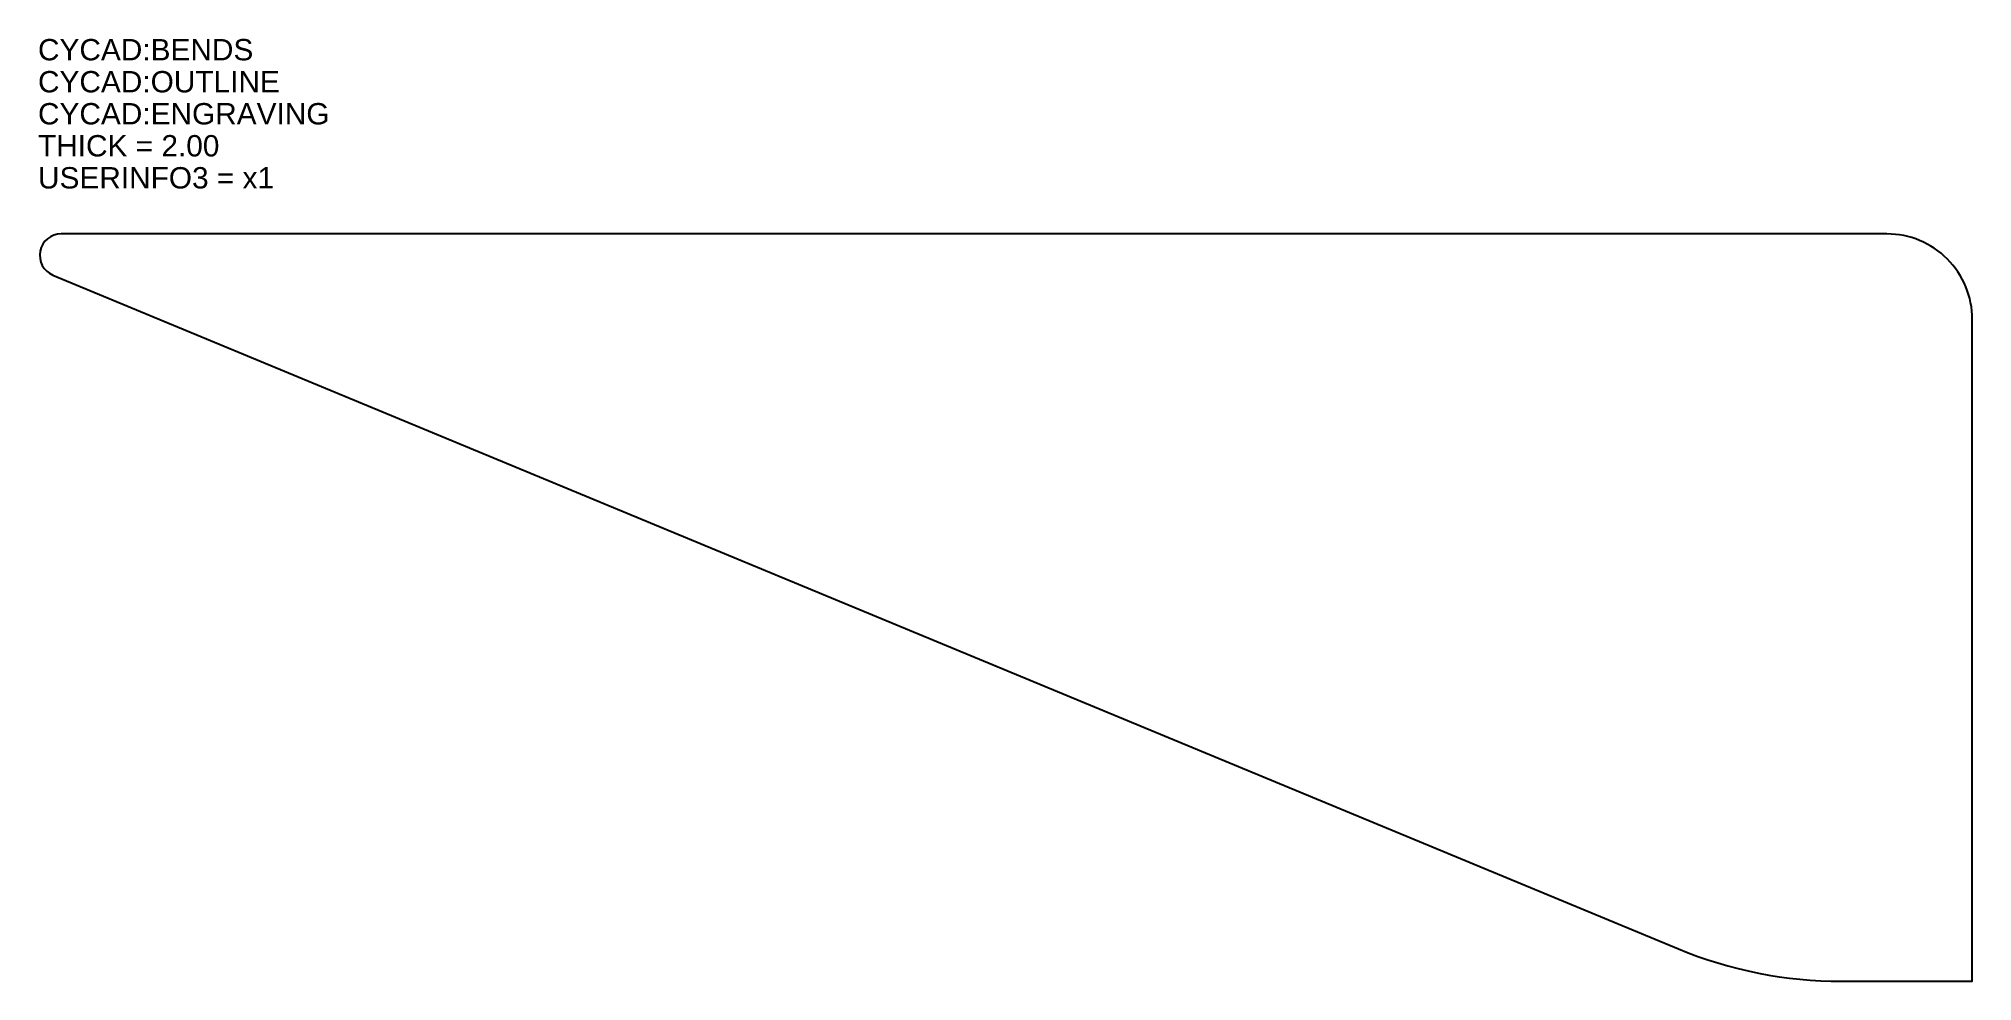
# Model space of a CAD drawing. Header units: millimetres. Extents: x -84.5 to 6.1, y -20 to 24.1.
import ezdxf
from ezdxf.enums import TextEntityAlignment as Align

# ---------------------------------------------------------------- set-up
doc = ezdxf.new("R2010")
doc.units = ezdxf.units.MM
doc.linetypes.add('DASHED', pattern=[0.75, 0.5, -0.25])
for name, color, linetype in [('BENDS', 2, 'DASHED'), ('DESCRIPTION', 1, 'Continuous'), ('ENGRAVING', 4, 'Continuous'), ('OUTLINE', 3, 'Continuous')]:
    doc.layers.add(name, color=color, linetype=linetype)
doc.styles.get("Standard").update_dxf_attribs({"font": 'arial.ttf'})

msp = doc.modelspace()

# ---------------------------------------------------------------- linework, layer by layer
at = {"layer": 'OUTLINE'}
msp.add_lwpolyline([(6.121, 11, 0.414214), (2.121, 15), (-83.439, 15, 0.820661), (-83.822, 13.076), (-7.654, -18.477, 0.098502), (0, -20), (6.121, -20), (6.121, 11)], format="xyb", close=True, dxfattribs=at)

# ---------------------------------------------------------------- texts
at = {"layer": 'BENDS'}
msp.add_text('CYCAD:BENDS', height=1, dxfattribs=at).set_placement((-84.522, 22.83), align=Align.BOTTOM_LEFT)
at = {"layer": 'DESCRIPTION'}
for s, p in [('THICK = 2.00', (-84.522, 18.33)), ('USERINFO3 = x1', (-84.522, 16.83))]:
    msp.add_text(s, height=1, dxfattribs=at).set_placement(p, align=Align.BOTTOM_LEFT)
at = {"layer": 'ENGRAVING'}
msp.add_text('CYCAD:ENGRAVING', height=1, dxfattribs=at).set_placement((-84.522, 19.83), align=Align.BOTTOM_LEFT)
at = {"layer": 'OUTLINE'}
msp.add_text('CYCAD:OUTLINE', height=1, dxfattribs=at).set_placement((-84.522, 21.33), align=Align.BOTTOM_LEFT)

doc.saveas('drawing.dxf')
